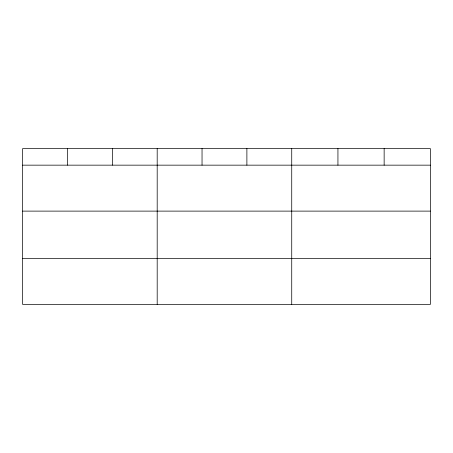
<?xml version="1.0" encoding="UTF-8"?>
<svg xmlns="http://www.w3.org/2000/svg" width="453" height="453" viewBox="0 0 453 453"><rect width="100%" height="100%" fill="white"/><g stroke="black" fill="none" stroke-linecap="round" stroke-linejoin="round"><path stroke-width="0.68" d="M430.35 211.115L430.35 148.573L22.65 148.573L22.65 304.427L430.35 304.427L430.35 211.115L22.65 211.115M22.65 165.158L430.35 165.158M22.65 258.47L430.35 258.47M384.144 148.573L384.144 165.158M337.938 148.573L337.938 165.158M291.732 148.573L291.732 304.427M246.885 148.573L246.885 165.158M202.038 148.573L202.038 165.158M157.191 148.573L157.191 304.427M112.344 148.573L112.344 165.158M67.497 148.573L67.497 165.158"/></g></svg>
